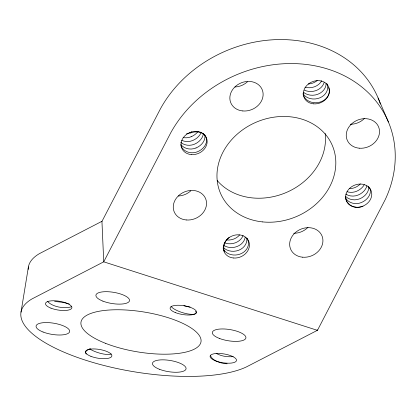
<?xml version="1.0" encoding="UTF-8"?>
<svg xmlns="http://www.w3.org/2000/svg" width="416" height="416" viewBox="0 0 416 416"><rect width="100%" height="100%" fill="white"/><g stroke="black" fill="none" stroke-linecap="round" stroke-linejoin="round"><path stroke-width="0.62" d="M317.522 329.8L317.444 330.299L246.542 366.86A121.612 40.394 9.3 0 1 86.85 360.604A121.612 40.394 9.3 0 1 32.037 298.896L103.735 261.83L170.763 132.772A121.612 102.596 -23.2 0 1 327.532 68.973A121.612 102.596 -23.2 0 1 385.226 199.602L317.45 330.356L103.735 261.83L101.946 221.432L160.456 108.774A121.612 102.596 -23.2 0 1 277.857 39.588A121.612 102.596 -23.2 0 1 380.38 104.047M21.008 312.146L28.423 266.864M102.05 221.25L39.452 253.62A121.612 40.394 9.3 0 0 28.215 269.402M378.108 98.01L388.414 122.008M247.411 81.827A17.025 14.362 -23.2 0 1 234.92 87.006M325.192 133.489A60.809 51.298 -23.2 0 1 286.686 192.322A60.809 51.298 -23.2 0 1 217.214 180.56M364.556 118.342A17.025 14.362 -23.2 0 1 350.277 124.264M307.97 227.349A17.025 14.362 -23.2 0 1 293.691 233.277M190.824 190.835A17.025 14.362 -23.2 0 1 178.334 196.014M246.771 238.15A13.229 11.06 -8.1 0 1 238.706 250.255A13.229 11.06 -8.1 0 1 223.142 247.286M223.127 248.695A13.229 11.06 -8.1 0 0 239.933 254.145A13.229 11.06 -8.1 0 0 247.822 239.897A13.229 11.029 -38.3 0 0 246.823 238.082M243.074 235.482A13.229 11.06 -8.1 0 1 224.276 242.752M245.196 237.172A13.229 11.06 -8.1 0 1 237.094 246.506A13.229 11.06 -8.1 0 1 223.824 245.435M239.637 234.915A13.229 11.06 -8.1 0 1 226.559 239.97M224.448 251.805A13.229 11.029 -38.3 0 1 229.148 237.359M180.856 145.616A13.229 12.064 -23.5 0 0 197.621 151.72A13.229 10.026 -23.1 0 0 206.024 137.384A13.229 10.026 -23.1 0 0 190.065 133.151M186.394 133.874A13.229 12.064 -23.5 0 0 189.566 132.974A13.229 10.026 -23.1 0 0 191.781 131.867M196.009 147.971A13.229 12.064 -23.5 0 1 180.768 144.487M203.336 133.661A13.229 10.026 -23.1 0 1 194.402 144.227A13.229 12.064 -23.5 0 1 180.747 142.386M204.792 134.841A13.229 10.026 -23.1 0 1 196.009 147.976M201.084 132.564A13.229 10.026 -23.1 0 1 192.79 140.478A13.229 12.064 -23.5 0 1 181.745 140.317M191.178 136.724A13.229 12.064 -23.5 0 1 183.149 137.556M198.068 131.373A13.229 10.026 -23.1 0 1 191.178 136.729M324.126 82.514A13.229 11.06 -8.1 0 1 304.392 90.147M326.113 83.496A13.229 11.06 -8.1 0 1 317.923 94.219A13.229 11.06 -8.1 0 1 303.436 92.264M328.65 87.61A13.229 11.06 -8.1 0 1 320.372 101.993A13.229 11.06 -8.1 0 1 303.67 95.774A13.229 11.029 -38.3 0 1 303.087 93.735M327.044 83.86A13.229 11.06 -8.1 0 1 319.914 97.817A13.229 11.06 -8.1 0 1 303.072 93.876M321.703 80.766A13.229 11.06 -8.1 0 1 305.001 87.225M317.236 80.527A13.229 11.06 -8.1 0 1 308.251 84.001M368.711 186.259A13.229 10.026 -23.1 0 1 359.814 198.77A13.229 12.064 -23.5 0 1 345.592 196.414M369.569 187.606A13.229 10.026 -23.1 0 1 361.426 202.519A13.229 12.064 -23.5 0 1 345.732 198.416M349.362 188.604A13.229 12.064 -23.5 0 0 354.983 187.522A13.229 10.026 -23.1 0 0 360.376 183.94M345.795 194.106A13.229 12.064 -23.5 0 0 358.202 195.021A13.229 10.026 -23.1 0 0 366.917 185.78M347.017 191.698A13.229 12.064 -23.5 0 0 356.59 191.272A13.229 10.026 -23.1 0 0 364.276 184.657M363.033 206.263A13.229 12.064 -23.5 0 1 345.514 197.226M195.52 311.282A13.229 3.708 17.3 0 1 187.47 313.872A13.229 3.708 17.3 0 1 171.46 306.862A13.229 4.987 1 0 1 171.064 306.244M190.107 307.039A13.229 3.708 17.3 0 1 183.919 305.646M216.117 353.309A13.229 6.022 12.6 0 0 228.29 356.715A13.229 2.678 6.3 0 0 233.163 356.626M227.131 363.792A13.229 6.022 12.6 0 1 210.538 355.202M111.223 353.974A13.229 3.708 17.3 0 1 89.71 348.925M86.237 354.073A13.229 4.987 1 0 1 90.501 348.78M47.585 301.402A13.229 6.022 12.6 0 0 63.102 307.559A13.229 2.678 6.3 0 0 71.781 306.405M54.621 301.569A13.229 2.678 6.3 0 1 68.286 303.696M68.838 303.878A13.229 2.678 6.3 0 1 69.352 304.065M105.498 343.314A60.809 20.197 9.3 0 0 200.736 342.867A60.809 20.197 9.3 0 0 116.74 309.759A60.809 20.197 9.3 0 0 105.498 343.314M215.597 360.864A13.38 4.446 9.3 0 0 236.454 360.677A13.38 4.446 9.3 0 0 217.838 353.439A13.38 4.446 9.3 0 0 215.597 360.864M90.969 356.356A13.38 4.446 9.3 0 0 111.826 356.174A13.38 4.446 9.3 0 0 93.21 348.936A13.38 4.446 9.3 0 0 90.969 356.356M50.991 308.168A13.38 4.446 9.3 0 0 71.843 307.986A13.38 4.446 9.3 0 0 53.227 300.747A13.38 4.446 9.3 0 0 50.991 308.168M175.614 312.676A13.38 4.446 9.3 0 0 196.472 312.489A13.38 4.446 9.3 0 0 177.856 305.25A13.38 4.446 9.3 0 0 175.614 312.676M159.463 369.283A17.025 5.658 9.3 0 0 186.009 369.049A17.025 5.658 9.3 0 0 162.313 359.835A17.025 5.658 9.3 0 0 159.463 369.283M43.066 332.02A17.025 5.658 9.3 0 0 69.612 331.786A17.025 5.658 9.3 0 0 45.921 322.572A17.025 5.658 9.3 0 0 43.066 332.02M102.924 301.137A17.025 5.658 9.3 0 0 129.464 300.898A17.025 5.658 9.3 0 0 105.773 291.684A17.025 5.658 9.3 0 0 102.924 301.137M219.315 338.395A17.025 5.658 9.3 0 0 245.861 338.161A17.025 5.658 9.3 0 0 222.17 328.947A17.025 5.658 9.3 0 0 219.315 338.395M233.496 257.998A13.38 11.284 -23.2 0 0 248.862 241.623A13.38 11.284 -23.2 0 0 226.772 239.637A13.38 11.284 -23.2 0 0 233.496 257.998M242.819 110.952A17.025 14.362 -23.2 0 0 262.376 90.111A17.025 14.362 -23.2 0 0 234.265 87.578A17.025 14.362 -23.2 0 0 242.819 110.952M262.704 221.915A60.809 51.298 -23.2 0 0 333.315 148.034A60.809 51.298 -23.2 0 0 233.152 138.06A60.809 51.298 -23.2 0 0 262.704 221.915M302.63 257.202A17.025 14.362 -23.2 0 0 322.182 236.361A17.025 14.362 -23.2 0 0 294.07 233.828A17.025 14.362 -23.2 0 0 302.63 257.202M359.216 148.195A17.025 14.362 -23.2 0 0 378.768 127.353A17.025 14.362 -23.2 0 0 350.657 124.821A17.025 14.362 -23.2 0 0 359.216 148.195M186.233 219.96A17.025 14.362 -23.2 0 0 205.79 199.118A17.025 14.362 -23.2 0 0 177.674 196.586A17.025 14.362 -23.2 0 0 186.233 219.96M355.815 207.251A13.38 11.284 -23.2 0 0 371.181 190.876A13.38 11.284 -23.2 0 0 349.092 188.89A13.38 11.284 -23.2 0 0 355.815 207.251M191.204 154.58A13.38 11.284 -23.2 0 0 206.57 138.206A13.38 11.284 -23.2 0 0 184.48 136.219A13.38 11.284 -23.2 0 0 191.204 154.58M313.524 103.839A13.38 11.284 -23.2 0 0 328.89 87.464A13.38 11.284 -23.2 0 0 306.8 85.472A13.38 11.284 -23.2 0 0 313.524 103.839"/></g></svg>
